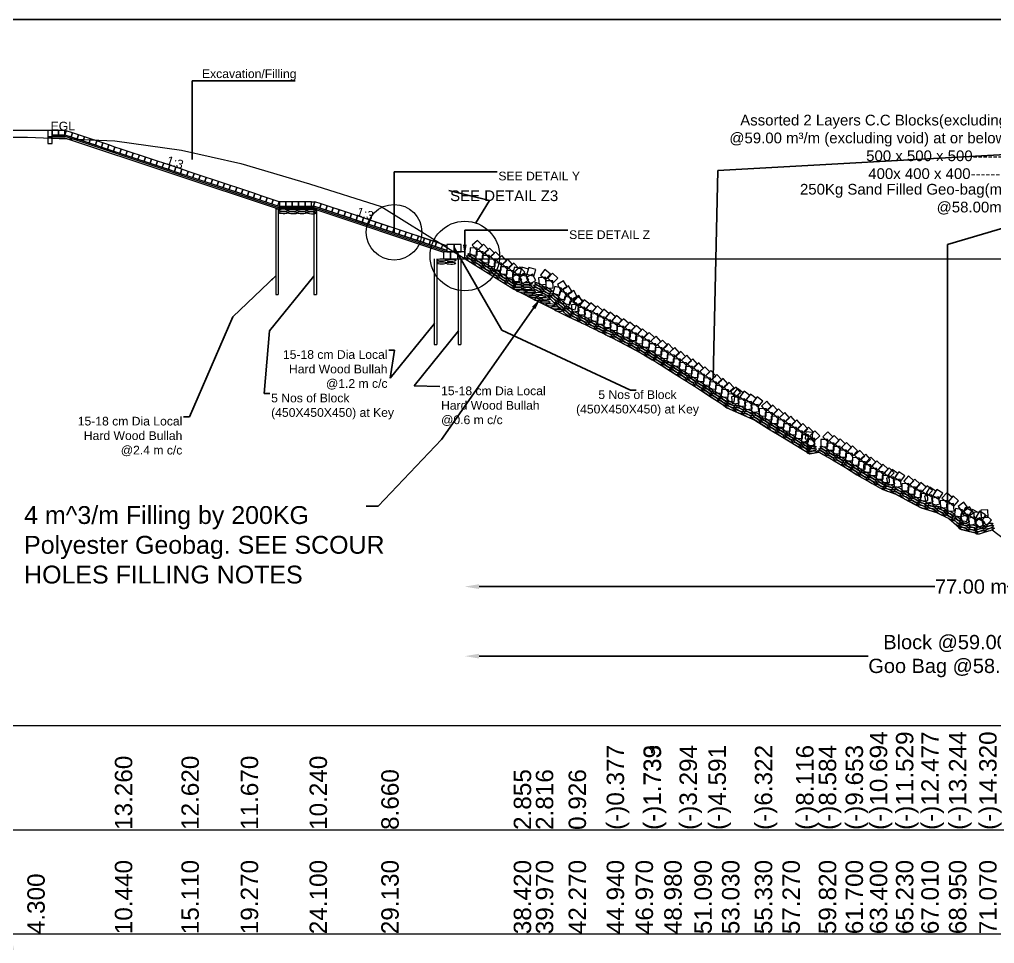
# Model space of a CAD drawing. Header units: inches. Extents: x -8940 to 26362, y -28010 to 990.
# Drawn here: x 4422.9 to 4491.2, y -15413.7 to -15348.9 of the extents above; entities that cross this region are included whole.
import ezdxf

# ---------------------------------------------------------------- set-up
doc = ezdxf.new("R2010")
doc.units = ezdxf.units.IN
doc.header["$MEASUREMENT"] = 0
doc.header["$PDMODE"] = 3
doc.linetypes.add('CENTER', pattern=[2, 1.25, -0.25, 0.25, -0.25])
for name, color, linetype, lineweight in [('Bed Level Divider', 7, 'Continuous', 9), ('CL of Xsection', 7, 'CENTER', 9), ('Cross section Data Border', 7, 'Continuous', 9), ('Cross Section Labels', 7, 'Continuous', 9), ('Existing_Bed_Level for Xsection', 7, 'Continuous', 0), ('Layer1', 7, 'Continuous', 13), ('Long Section Labels', 7, 'Continuous', 9)]:
    doc.layers.add(name, color=color, linetype=linetype, lineweight=lineweight)
doc.styles.get("Standard").update_dxf_attribs({"font": 'arial.ttf'})
doc.dimstyles.new('Appron Lebeling Style', dxfattribs={"dimtxt": 50, "dimasz": 50, "dimexe": 0.18, "dimexo": 0.0625, "dimgap": 0.09, "dimtad": 0, "dimtih": 1, "dimtoh": 1, "dimdec": 4, "dimzin": 0, "dimdsep": 46, "dimtxsty": 'Standard', "dimcen": 0.09, "dimse1": 1, "dimse2": 1, "dimadec": 0, "dimazin": 0, "dimtfac": 1, "dimtdec": 4, "dimtofl": 0, "dimtmove": 0, "dimatfit": 3, "dimfxl": 1, "dimtolj": 1, "dimtzin": 0, "dimarcsym": 0})
doc.dimstyles.get("Standard").update_dxf_attribs({"dimtxt": 0.18, "dimasz": 0.18, "dimexe": 0.18, "dimexo": 0.0625, "dimgap": 0.09, "dimtad": 0, "dimtih": 1, "dimtoh": 1, "dimdec": 4, "dimzin": 0, "dimdsep": 46, "dimtxsty": 'Standard', "dimcen": 0.09, "dimadec": 0, "dimazin": 0, "dimtfac": 1, "dimtdec": 4, "dimtofl": 0, "dimtmove": 0, "dimatfit": 3, "dimfxl": 1, "dimtolj": 1, "dimtzin": 0, "dimarcsym": 0})

# ---------------------------------------------------------------- blocks, each defined once
blk = doc.blocks.new('*D5')
at = {"layer": 'Cross Section Labels', "color": 0, "lineweight": -2, "transparency": 16777216}
for p, q in [((4455.125, -15388.664), (4487.046, -15388.664)), ((4524.04, -15388.664), (4492.118, -15388.664))]:
    blk.add_line(p, q, dxfattribs=at)
at = {"layer": 'Cross Section Labels', "color": 0, "transparency": 16777216}
for points in [[(4455.125, -15388.497), (4455.125, -15388.831), (4454.125, -15388.664)], [(4524.04, -15388.497), (4524.04, -15388.831), (4525.04, -15388.664)]]:
    blk.add_solid(points, dxfattribs=at)
at = {"layer": 'Defpoints', "color": 0, "transparency": 16777216}
for p in [(4454.125, -15365.698), (4525.04, -15387.514), (4525.04, -15388.664)]:
    blk.add_point(p, dxfattribs=at)
at = {"layer": 'Cross Section Labels', "color": 0, "transparency": 16777216, "insert": (4489.582, -15388.664), "char_height": 1, "attachment_point": 5}
blk.add_mtext('\\A1;77.00 m', dxfattribs=at)
blk = doc.blocks.new('*D6')
at = {"layer": 'Cross Section Labels', "color": 0, "lineweight": -2, "transparency": 16777216}
for p, q in [((4455.125, -15393.535), (4482.382, -15393.535)), ((4524.04, -15393.535), (4496.783, -15393.535))]:
    blk.add_line(p, q, dxfattribs=at)
at = {"layer": 'Cross Section Labels', "color": 0, "transparency": 16777216}
for points in [[(4455.125, -15393.368), (4455.125, -15393.702), (4454.125, -15393.535)], [(4524.04, -15393.368), (4524.04, -15393.702), (4525.04, -15393.535)]]:
    blk.add_solid(points, dxfattribs=at)
at = {"layer": 'Defpoints', "color": 0, "transparency": 16777216}
for p in [(4454.125, -15365.698), (4525.04, -15387.514), (4525.04, -15393.535)]:
    blk.add_point(p, dxfattribs=at)
at = {"layer": 'Cross Section Labels', "color": 0, "transparency": 16777216, "insert": (4489.582, -15393.535), "char_height": 1, "attachment_point": 5}
blk.add_mtext('\\A1;Block @59.00 m³/m ^JGoo Bag @58.00 m³/m ', dxfattribs=at)

msp = doc.modelspace()

# ---------------------------------------------------------------- linework, layer by layer
msp.add_lwpolyline([(4388.24229, -15348.92937), (4550.60229, -15348.92937), (4550.60229, -15463.734126), (4388.24229, -15463.734126)], close=True)
at = {"layer": 'Bed Level Divider'}
for p, q in [((4426.117616, -15356.711642), (4426.212343, -15356.727014)), ((4440.883186, -15362.203469), (4440.883186, -15368.194553)), ((4440.883186, -15362.203469), (4441.062919, -15362.203469)), ((4441.062919, -15362.203469), (4443.559204, -15362.203469)), ((4441.062919, -15362.203469), (4443.559204, -15362.203469)), ((4441.062919, -15362.203469), (4441.062919, -15368.194553)), ((4441.079122, -15362.103617), (4443.575407, -15362.103617)), ((4441.095326, -15362.003766), (4443.591611, -15362.003766)), ((4443.559204, -15362.203469), (4443.559204, -15368.194553)), ((4443.559204, -15362.203469), (4443.738936, -15362.203469)), ((4443.738936, -15362.203469), (4443.738936, -15368.194553)), ((4451.98147, -15365.698268), (4451.98147, -15371.698268)), ((4452.16147, -15365.698268), (4452.16147, -15371.698268)), ((4453.659241, -15365.698268), (4453.659241, -15371.698268)), ((4453.839241, -15365.698268), (4453.839241, -15371.698268)), ((4440.883186, -15368.194553), (4441.062919, -15368.194553)), ((4443.559204, -15368.194553), (4443.738936, -15368.194553)), ((4451.98147, -15371.698268), (4452.16147, -15371.698268)), ((4453.659241, -15371.698268), (4453.839241, -15371.698268))]:
    msp.add_line(p, q, dxfattribs=at)
at = {"layer": 'CL of Xsection'}
msp.add_line((4443.380719, -15361.704212), (4443.628187, -15361.7002), dxfattribs=at)
at = {"layer": 'Cross section Data Border'}
for points in [[(4536.494774, -15413.01809), (4397.270749, -15413.01809), (4397.270749, -15398.40569), (4536.494774, -15398.40569)], [(4397.270749, -15405.71189), (4536.494774, -15405.71189)]]:
    msp.add_lwpolyline(points, dxfattribs=at)
at = {"layer": 'Cross Section Labels'}
for centre, radius in [((4449.169737, -15363.836779), 1.94832), ((4454.124619, -15365.498565), 2.4354)]:
    msp.add_circle(centre, radius, dxfattribs=at)
at = {"layer": 'Existing_Bed_Level for Xsection'}
for points in [[(4426.117616, -15356.711642), (4419.189349, -15356.711642)], [(4419.189212, -15357.179053), (4423.482822, -15357.179053), (4429.613698, -15357.438666), (4434.276758, -15358.077715), (4438.430577, -15359.026304), (4443.253399, -15360.454179), (4448.275925, -15362.031831), (4457.55212, -15367.828205), (4459.099817, -15367.867147), (4459.579103, -15368.090814), (4459.828732, -15368.226612), (4461.396399, -15369.754338), (4462.54469, -15370.307515), (4464.062431, -15371.055402), (4464.142312, -15371.086356), (4464.581658, -15371.304032), (4466.089415, -15372.096852), (4466.638597, -15372.409387), (4466.658568, -15372.415378), (4467.247691, -15372.770849), (4467.257676, -15372.772846), (4467.567215, -15372.969553), (4468.066472, -15373.273101), (4468.096428, -15373.292073), (4469.164838, -15373.968067), (4470.203292, -15374.625089), (4471.191821, -15375.26314), (4472.140409, -15375.887211), (4472.479904, -15376.138837), (4474.436992, -15376.991568), (4475.40555, -15377.599663), (4476.374109, -15378.198771), (4477.332682, -15378.782902), (4478.291256, -15379.352055), (4478.920319, -15379.250206), (4479.868908, -15379.792399), (4480.797526, -15380.317618), (4481.576367, -15380.831852), (4482.495, -15381.357071), (4483.403647, -15381.866313), (4484.32228, -15382.19083), (4485.210958, -15382.674111), (4486.099635, -15383.137421), (4487.168045, -15383.474919), (4488.036752, -15383.903281), (4488.92543, -15384.659157), (4490.153602, -15384.977683), (4491.052265, -15384.691109), (4491.960912, -15385.359115)], [(4425.218953, -15357.011196), (4426.117616, -15357.011196), (4441.095326, -15362.003766)], [(4425.218953, -15357.111047), (4426.101412, -15357.111047), (4441.079122, -15362.103617)], [(4425.218953, -15357.210899), (4426.085209, -15357.210899), (4441.062919, -15362.203469)], [(4442.960095, -15362.003766), (4443.02231, -15362.024504)], [(4443.533459, -15361.984382), (4452.893163, -15365.104283)], [(4443.559204, -15362.203469), (4452.626848, -15365.226017)], [(4443.575407, -15362.103617), (4452.861587, -15365.199011)], [(4444.190719, -15362.203469), (4452.876476, -15365.098721)], [(4452.876476, -15364.782963), (4445.137993, -15362.203469)], [(4452.446848, -15365.698268), (4551.186853, -15365.698268)]]:
    msp.add_lwpolyline(points, dxfattribs=at)
at = {"layer": 'Layer1'}
msp.add_lwpolyline([(4457.55212, -15367.828205), (4461.396399, -15369.754338)], dxfattribs=at)
at = {"layer": 'Long Section Labels'}
for points in [[(4425.218953, -15356.711642), (4424.919399, -15356.711642), (4424.919399, -15357.160973), (4425.218953, -15357.160973)], [(4425.668285, -15356.711642), (4425.218953, -15356.711642), (4425.218953, -15357.011196), (4425.668285, -15357.011196)], [(4426.117616, -15356.711642), (4425.668285, -15356.711642), (4425.668285, -15357.011196), (4426.117616, -15357.011196)], [(4426.638616, -15356.869105), (4426.212343, -15356.727014), (4426.117616, -15357.011196), (4426.543889, -15357.153287)], [(4427.064889, -15357.011196), (4426.638616, -15356.869105), (4426.543889, -15357.153287), (4426.970162, -15357.295378)], [(4425.218953, -15357.160973), (4424.919399, -15357.160973), (4424.919399, -15357.610304), (4425.218953, -15357.610304)], [(4427.491163, -15357.153287), (4427.064889, -15357.011196), (4426.970162, -15357.295378), (4427.396435, -15357.437469)], [(4427.917436, -15357.295378), (4427.491163, -15357.153287), (4427.396435, -15357.437469), (4427.822708, -15357.57956)], [(4428.343709, -15357.437469), (4427.917436, -15357.295378), (4427.822708, -15357.57956), (4428.248981, -15357.721651)], [(4428.769982, -15357.57956), (4428.343709, -15357.437469), (4428.248981, -15357.721651), (4428.675254, -15357.863742)], [(4429.196255, -15357.721651), (4428.769982, -15357.57956), (4428.675254, -15357.863742), (4429.101528, -15358.005833)], [(4429.622528, -15357.863742), (4429.196255, -15357.721651), (4429.101528, -15358.005833), (4429.527801, -15358.147924)], [(4430.048801, -15358.005833), (4429.622528, -15357.863742), (4429.527801, -15358.147924), (4429.954074, -15358.290015)], [(4430.475074, -15358.147924), (4430.048801, -15358.005833), (4429.954074, -15358.290015), (4430.380347, -15358.432106)], [(4430.901347, -15358.290015), (4430.475074, -15358.147924), (4430.380347, -15358.432106), (4430.80662, -15358.574197)], [(4431.32762, -15358.432106), (4430.901347, -15358.290015), (4430.80662, -15358.574197), (4431.232893, -15358.716288)], [(4431.753894, -15358.574197), (4431.32762, -15358.432106), (4431.232893, -15358.716288), (4431.659166, -15358.858379)], [(4432.180167, -15358.716288), (4431.753894, -15358.574197), (4431.659166, -15358.858379), (4432.085439, -15359.00047)], [(4432.60644, -15358.858379), (4432.180167, -15358.716288), (4432.085439, -15359.00047), (4432.511712, -15359.142561)], [(4433.032713, -15359.00047), (4432.60644, -15358.858379), (4432.511712, -15359.142561), (4432.937985, -15359.284652)], [(4433.458986, -15359.142561), (4433.032713, -15359.00047), (4432.937985, -15359.284652), (4433.364259, -15359.426743)], [(4433.885259, -15359.284652), (4433.458986, -15359.142561), (4433.364259, -15359.426743), (4433.790532, -15359.568834)], [(4434.311532, -15359.426743), (4433.885259, -15359.284652), (4433.790532, -15359.568834), (4434.216805, -15359.710925)], [(4434.737805, -15359.568834), (4434.311532, -15359.426743), (4434.216805, -15359.710925), (4434.643078, -15359.853017)], [(4435.164078, -15359.710925), (4434.737805, -15359.568834), (4434.643078, -15359.853017), (4435.069351, -15359.995108)], [(4435.590351, -15359.853017), (4435.164078, -15359.710925), (4435.069351, -15359.995108), (4435.495624, -15360.137199)], [(4436.016625, -15359.995108), (4435.590351, -15359.853017), (4435.495624, -15360.137199), (4435.921897, -15360.27929)], [(4436.442898, -15360.137199), (4436.016625, -15359.995108), (4435.921897, -15360.27929), (4436.34817, -15360.421381)], [(4436.869171, -15360.27929), (4436.442898, -15360.137199), (4436.34817, -15360.421381), (4436.774443, -15360.563472)], [(4437.295444, -15360.421381), (4436.869171, -15360.27929), (4436.774443, -15360.563472), (4437.200716, -15360.705563)], [(4437.721717, -15360.563472), (4437.295444, -15360.421381), (4437.200716, -15360.705563), (4437.62699, -15360.847654)], [(4438.14799, -15360.705563), (4437.721717, -15360.563472), (4437.62699, -15360.847654), (4438.053263, -15360.989745)], [(4438.574263, -15360.847654), (4438.14799, -15360.705563), (4438.053263, -15360.989745), (4438.479536, -15361.131836)], [(4439.000536, -15360.989745), (4438.574263, -15360.847654), (4438.479536, -15361.131836), (4438.905809, -15361.273927)], [(4439.426809, -15361.131836), (4439.000536, -15360.989745), (4438.905809, -15361.273927), (4439.332082, -15361.416018)], [(4439.853082, -15361.273927), (4439.426809, -15361.131836), (4439.332082, -15361.416018), (4439.758355, -15361.558109)], [(4440.279356, -15361.416018), (4439.853082, -15361.273927), (4439.758355, -15361.558109), (4440.184628, -15361.7002)], [(4440.705629, -15361.558109), (4440.279356, -15361.416018), (4440.184628, -15361.7002), (4440.610901, -15361.842291)], [(4441.131902, -15361.7002), (4440.705629, -15361.558109), (4440.610901, -15361.842291), (4441.037174, -15361.984382)], [(4441.583393, -15361.704212), (4441.134062, -15361.704212), (4441.134062, -15362.003766), (4441.583393, -15362.003766)], [(4442.032725, -15361.704212), (4441.583393, -15361.704212), (4441.583393, -15362.003766), (4442.032725, -15362.003766)], [(4442.482056, -15361.704212), (4442.032725, -15361.704212), (4442.032725, -15362.003766), (4442.482056, -15362.003766)], [(4442.931387, -15361.704212), (4442.482056, -15361.704212), (4442.482056, -15362.003766), (4442.931387, -15362.003766)], [(4443.380719, -15361.704212), (4442.931387, -15361.704212), (4442.931387, -15362.003766), (4443.380719, -15362.003766)], [(4444.05446, -15361.842291), (4443.628187, -15361.7002), (4443.533459, -15361.984382), (4443.959732, -15362.126473)], [(4444.480733, -15361.984382), (4444.05446, -15361.842291), (4443.959732, -15362.126473), (4444.386006, -15362.268564)], [(4444.907006, -15362.126473), (4444.480733, -15361.984382), (4444.386006, -15362.268564), (4444.812279, -15362.410655)], [(4445.333279, -15362.268564), (4444.907006, -15362.126473), (4444.812279, -15362.410655), (4445.238552, -15362.552746)], [(4445.759552, -15362.410655), (4445.333279, -15362.268564), (4445.238552, -15362.552746), (4445.664825, -15362.694837)], [(4446.185825, -15362.552746), (4445.759552, -15362.410655), (4445.664825, -15362.694837), (4446.091098, -15362.836928)], [(4446.612098, -15362.694837), (4446.185825, -15362.552746), (4446.091098, -15362.836928), (4446.517371, -15362.979019)], [(4447.038372, -15362.836928), (4446.612098, -15362.694837), (4446.517371, -15362.979019), (4446.943644, -15363.12111)], [(4447.464645, -15362.979019), (4447.038372, -15362.836928), (4446.943644, -15363.12111), (4447.369917, -15363.263201)], [(4447.890918, -15363.12111), (4447.464645, -15362.979019), (4447.369917, -15363.263201), (4447.79619, -15363.405292)], [(4448.317191, -15363.263201), (4447.890918, -15363.12111), (4447.79619, -15363.405292), (4448.222463, -15363.547383)], [(4448.743464, -15363.405292), (4448.317191, -15363.263201), (4448.222463, -15363.547383), (4448.648737, -15363.689474)], [(4449.169737, -15363.547383), (4448.743464, -15363.405292), (4448.648737, -15363.689474), (4449.07501, -15363.831565)], [(4449.59601, -15363.689474), (4449.169737, -15363.547383), (4449.07501, -15363.831565), (4449.501283, -15363.973656)], [(4450.022283, -15363.831565), (4449.59601, -15363.689474), (4449.501283, -15363.973656), (4449.927556, -15364.115748)], [(4450.448556, -15363.973656), (4450.022283, -15363.831565), (4449.927556, -15364.115748), (4450.353829, -15364.257839)], [(4450.874829, -15364.115748), (4450.448556, -15363.973656), (4450.353829, -15364.257839), (4450.780102, -15364.39993)], [(4451.301103, -15364.257839), (4450.874829, -15364.115748), (4450.780102, -15364.39993), (4451.206375, -15364.542021)], [(4451.727376, -15364.39993), (4451.301103, -15364.257839), (4451.206375, -15364.542021), (4451.632648, -15364.684112)], [(4452.153649, -15364.542021), (4451.727376, -15364.39993), (4451.632648, -15364.684112), (4452.058921, -15364.826203)], [(4455.35583, -15364.775986), (4455.01541, -15364.410785), (4454.650209, -15364.751205), (4454.990629, -15365.116406)], [(4452.579922, -15364.684112), (4452.153649, -15364.542021), (4452.058921, -15364.826203), (4452.485194, -15364.968294)], [(4453.375733, -15364.699754), (4452.876476, -15364.699754), (4452.876476, -15365.199011), (4453.375733, -15365.199011)], [(4453.87499, -15364.699754), (4453.375733, -15364.699754), (4453.375733, -15365.199011), (4453.87499, -15365.199011)], [(4454.996786, -15364.946379), (4454.497844, -15364.928658), (4454.480123, -15365.427601), (4454.979065, -15365.445322)], [(4455.779224, -15365.04055), (4455.438804, -15364.67535), (4455.073603, -15365.01577), (4455.414024, -15365.380971)], [(4456.202619, -15365.305115), (4455.862199, -15364.939914), (4455.496998, -15365.280335), (4455.837418, -15365.645535)], [(4453.126105, -15365.199011), (4452.626848, -15365.199011), (4452.626848, -15365.698268), (4453.126105, -15365.698268)], [(4453.625362, -15365.199011), (4453.126105, -15365.199011), (4453.126105, -15365.698268), (4453.625362, -15365.698268)], [(4454.124619, -15365.199011), (4453.625362, -15365.199011), (4453.625362, -15365.698268), (4454.124619, -15365.698268)], [(4455.420181, -15365.210944), (4454.921239, -15365.193223), (4454.903517, -15365.692165), (4455.40246, -15365.709887)], [(4455.843576, -15365.475509), (4455.344633, -15365.457788), (4455.326912, -15365.95673), (4455.825855, -15365.974451)], [(4456.26697, -15365.740074), (4455.768028, -15365.722352), (4455.750307, -15366.221295), (4456.249249, -15366.239016)], [(4456.626014, -15365.56968), (4456.285594, -15365.204479), (4455.920393, -15365.544899), (4456.260813, -15365.9101)], [(4457.049409, -15365.834245), (4456.708988, -15365.469044), (4456.343788, -15365.809464), (4456.684208, -15366.174665)], [(4457.472803, -15366.098809), (4457.132383, -15365.733608), (4456.767182, -15366.074029), (4457.107602, -15366.439229)], [(4456.690365, -15366.004638), (4456.191423, -15365.986917), (4456.173702, -15366.48586), (4456.672644, -15366.503581)], [(4457.11376, -15366.269203), (4456.614817, -15366.251482), (4456.597096, -15366.750424), (4457.096039, -15366.768145)], [(4457.896198, -15366.363374), (4457.555778, -15365.998173), (4457.190577, -15366.338593), (4457.530997, -15366.703794)], [(4458.095842, -15366.418723), (4457.617028, -15366.277321), (4457.475626, -15366.756135), (4457.95444, -15366.897537)], [(4458.319593, -15366.627939), (4457.979172, -15366.262738), (4457.613972, -15366.603158), (4457.954392, -15366.968359)], [(4458.594941, -15366.431281), (4458.116127, -15366.289879), (4457.974725, -15366.768693), (4458.453539, -15366.910095)], [(4459.09404, -15366.443839), (4458.615226, -15366.302437), (4458.473824, -15366.781251), (4458.952638, -15366.922653)], [(4460.120965, -15366.772392), (4459.738671, -15366.451287), (4459.417566, -15366.833581), (4459.79986, -15367.154686)], [(4457.537154, -15366.533768), (4457.038212, -15366.516047), (4457.020491, -15367.014989), (4457.519433, -15367.03271)], [(4457.873297, -15366.747995), (4457.434643, -15366.986407), (4457.673055, -15367.425061), (4458.111709, -15367.186649)], [(4457.960549, -15366.798332), (4457.461607, -15366.780611), (4457.443886, -15367.279554), (4457.942828, -15367.297275)], [(4458.372396, -15366.760553), (4457.933742, -15366.998965), (4458.172154, -15367.437619), (4458.610808, -15367.199207)], [(4458.871496, -15366.773111), (4458.432841, -15367.011522), (4458.671253, -15367.450177), (4459.109907, -15367.211765)], [(4459.785301, -15366.985173), (4459.287905, -15367.028241), (4459.330973, -15367.525637), (4459.828369, -15367.482569)], [(4460.640393, -15367.046842), (4460.278591, -15366.702812), (4459.934561, -15367.064614), (4460.296363, -15367.408644)], [(4460.292266, -15367.238555), (4459.793162, -15367.250923), (4459.80553, -15367.750027), (4460.304634, -15367.737659)], [(4460.903326, -15367.749883), (4460.419527, -15367.626608), (4460.296253, -15368.110407), (4460.780052, -15368.233681)], [(4461.290365, -15367.659623), (4461.035265, -15367.230459), (4460.606101, -15367.485559), (4460.861201, -15367.914723)], [(4461.647919, -15368.008067), (4461.392818, -15367.578903), (4460.963655, -15367.834003), (4461.218755, -15368.263167)], [(4461.260879, -15368.098326), (4460.777081, -15367.975052), (4460.653806, -15368.458851), (4461.137605, -15368.582125)], [(4461.618433, -15368.44677), (4461.134634, -15368.323496), (4461.01136, -15368.807295), (4461.495158, -15368.930569)], [(4462.005472, -15368.356511), (4461.750372, -15367.927347), (4461.321208, -15368.182447), (4461.576308, -15368.611611)], [(4462.363025, -15368.704954), (4462.107925, -15368.275791), (4461.678762, -15368.530891), (4461.933862, -15368.960055)], [(4462.425235, -15368.669412), (4462.046921, -15368.343626), (4461.721136, -15368.72194), (4462.099449, -15369.047726)], [(4461.975986, -15368.795214), (4461.492188, -15368.67194), (4461.368913, -15369.155738), (4461.852712, -15369.279012)], [(4462.086977, -15368.878046), (4461.589089, -15368.914991), (4461.626034, -15369.412879), (4462.123922, -15369.375934)], [(4462.536763, -15369.094725), (4462.038875, -15369.13167), (4462.07582, -15369.629558), (4462.573708, -15369.592613)], [(4462.875021, -15368.886092), (4462.496707, -15368.560306), (4462.170922, -15368.93862), (4462.549236, -15369.264405)], [(4463.324807, -15369.102771), (4462.946493, -15368.776986), (4462.620708, -15369.155299), (4462.999022, -15369.481085)], [(4463.783453, -15369.330446), (4463.408056, -15369.001303), (4463.078913, -15369.3767), (4463.45431, -15369.705843)], [(4464.231291, -15369.551124), (4463.855894, -15369.221981), (4463.526751, -15369.597378), (4463.902148, -15369.926521)], [(4462.98655, -15369.311405), (4462.488661, -15369.34835), (4462.525606, -15369.846238), (4463.023494, -15369.809293)], [(4463.44335, -15369.536058), (4462.945152, -15369.568566), (4462.97766, -15370.066763), (4463.475858, -15370.034256)], [(4463.891188, -15369.756736), (4463.39299, -15369.789244), (4463.425498, -15370.287441), (4463.923696, -15370.254934)], [(4464.679128, -15369.771802), (4464.303732, -15369.442659), (4463.974589, -15369.818056), (4464.349986, -15370.147199)], [(4465.132406, -15369.987706), (4464.757723, -15369.657752), (4464.427769, -15370.032436), (4464.802452, -15370.36239)], [(4465.606132, -15370.233713), (4465.239505, -15369.894829), (4464.900621, -15370.261456), (4465.267248, -15370.60034)], [(4464.339026, -15369.977414), (4463.840828, -15370.009922), (4463.873336, -15370.508119), (4464.371533, -15370.475612)], [(4464.79186, -15370.192582), (4464.293593, -15370.224012), (4464.325023, -15370.722279), (4464.82329, -15370.690849)], [(4465.260749, -15370.430326), (4464.761869, -15370.449745), (4464.781288, -15370.948624), (4465.280167, -15370.929206)], [(4466.048022, -15370.466072), (4465.681396, -15370.127188), (4465.342512, -15370.493814), (4465.709138, -15370.832698)], [(4466.489913, -15370.69843), (4466.123286, -15370.359546), (4465.784402, -15370.726173), (4466.151029, -15371.065057)], [(4465.702639, -15370.662685), (4465.20376, -15370.682103), (4465.223178, -15371.180982), (4465.722057, -15371.161564)], [(4466.14453, -15370.895043), (4465.64565, -15370.914461), (4465.665069, -15371.413341), (4466.163948, -15371.393922)], [(4466.58642, -15371.127401), (4466.087541, -15371.14682), (4466.106959, -15371.645699), (4466.605838, -15371.626281)], [(4466.931803, -15370.930788), (4466.565177, -15370.591904), (4466.226292, -15370.958531), (4466.592919, -15371.297415)], [(4467.404451, -15371.206407), (4467.049306, -15370.855509), (4466.698408, -15371.210655), (4467.053554, -15371.561552)], [(4467.864797, -15371.479496), (4467.518723, -15371.119648), (4467.158875, -15371.465722), (4467.504949, -15371.82557)], [(4467.052716, -15371.391417), (4466.553467, -15371.394221), (4466.556272, -15371.89347), (4467.055521, -15371.890666)], [(4467.508454, -15371.655468), (4467.009296, -15371.64553), (4466.999357, -15372.144688), (4467.498515, -15372.154626)], [(4467.95729, -15371.926126), (4467.458497, -15371.904614), (4467.436984, -15372.403407), (4467.935777, -15372.42492)], [(4468.317618, -15371.758466), (4467.979983, -15371.390689), (4467.612206, -15371.728324), (4467.949841, -15372.096101)], [(4468.719828, -15372.003207), (4468.37497, -15371.642193), (4468.013956, -15371.987051), (4468.358814, -15372.348065)], [(4469.164486, -15372.28202), (4468.826124, -15371.914911), (4468.459015, -15372.253273), (4468.797377, -15372.620382)], [(4468.362893, -15372.177976), (4467.863772, -15372.166353), (4467.85215, -15372.665475), (4468.351271, -15372.677097)], [(4468.80449, -15372.450392), (4468.305655, -15372.429866), (4468.285129, -15372.928701), (4468.783964, -15372.949227)], [(4469.586386, -15372.548961), (4469.248025, -15372.181852), (4468.880916, -15372.520214), (4469.219278, -15372.887322)], [(4470.008287, -15372.815902), (4469.669925, -15372.448793), (4469.302817, -15372.787154), (4469.641178, -15373.154263)], [(4469.226391, -15372.717333), (4468.727556, -15372.696807), (4468.70703, -15373.195642), (4469.205865, -15373.216168)], [(4469.648291, -15372.984274), (4469.149457, -15372.963748), (4469.128931, -15373.462583), (4469.627765, -15373.483109)], [(4470.070183, -15373.251203), (4469.571348, -15373.230684), (4469.550828, -15373.729519), (4470.049663, -15373.750039)], [(4470.430176, -15373.082826), (4470.09181, -15372.715722), (4469.724705, -15373.054088), (4470.063072, -15373.421193)], [(4470.85208, -15373.349762), (4470.513714, -15372.982657), (4470.146609, -15373.321024), (4470.484976, -15373.688128)], [(4471.283185, -15373.62644), (4470.948159, -15373.256284), (4470.578004, -15373.59131), (4470.91303, -15373.961466)], [(4470.492087, -15373.518139), (4469.993252, -15373.497619), (4469.972732, -15373.996454), (4470.471567, -15374.016974)], [(4470.921681, -15373.791548), (4470.423052, -15373.766509), (4470.398013, -15374.265138), (4470.896642, -15374.290177)], [(4471.702653, -15373.897187), (4471.367627, -15373.527032), (4470.997472, -15373.862058), (4471.332498, -15374.232213)], [(4472.122121, -15374.167935), (4471.787095, -15373.797779), (4471.41694, -15374.132805), (4471.751966, -15374.502961)], [(4471.341149, -15374.062295), (4470.84252, -15374.037257), (4470.817481, -15374.535885), (4471.31611, -15374.560924)], [(4471.760617, -15374.333043), (4471.261988, -15374.308004), (4471.236949, -15374.806633), (4471.735578, -15374.831672)], [(4472.185908, -15374.612444), (4471.687517, -15374.583052), (4471.658125, -15375.081443), (4472.156516, -15375.110835)], [(4472.54884, -15374.450499), (4472.217059, -15374.077432), (4471.843992, -15374.409213), (4472.175774, -15374.78228)], [(4472.965928, -15374.724899), (4472.634147, -15374.351832), (4472.26108, -15374.683613), (4472.592861, -15375.05668)], [(4473.431368, -15375.070154), (4473.120958, -15374.679125), (4472.72993, -15374.989535), (4473.040339, -15375.380564)], [(4472.602996, -15374.886844), (4472.104605, -15374.857452), (4472.075213, -15375.355843), (4472.573604, -15375.385235)], [(4473.059951, -15375.21156), (4472.563982, -15375.154356), (4472.506778, -15375.650325), (4473.002747, -15375.707529)], [(4473.291494, -15375.304595), (4472.79537, -15375.360439), (4472.851215, -15375.856563), (4473.347339, -15375.800719)], [(4473.621577, -15375.083254), (4473.231152, -15374.772085), (4472.919983, -15375.162509), (4473.310407, -15375.473678)], [(4474.079274, -15375.282679), (4473.68885, -15374.97151), (4473.377681, -15375.361934), (4473.768105, -15375.673104)], [(4474.536972, -15375.482105), (4474.146547, -15375.170935), (4473.835378, -15375.56136), (4474.225803, -15375.872529)], [(4473.749192, -15375.50402), (4473.253068, -15375.559865), (4473.308912, -15376.055988), (4473.805036, -15376.000144)], [(4474.206889, -15375.703446), (4473.710765, -15375.75929), (4473.76661, -15376.255414), (4474.262734, -15376.19957)], [(4474.664587, -15375.902871), (4474.168463, -15375.958715), (4474.224307, -15376.454839), (4474.720431, -15376.398995)], [(4474.994669, -15375.68153), (4474.604245, -15375.370361), (4474.293076, -15375.760785), (4474.6835, -15376.071954)], [(4475.608446, -15376.044953), (4475.268805, -15375.679027), (4474.902879, -15376.018667), (4475.24252, -15376.384593)], [(4476.031275, -15376.31042), (4475.691635, -15375.944494), (4475.325709, -15376.284134), (4475.665349, -15376.65006)], [(4475.24904, -15376.21458), (4474.750136, -15376.195795), (4474.731351, -15376.694698), (4475.230254, -15376.713484)], [(4475.671869, -15376.480047), (4475.172966, -15376.461262), (4475.15418, -15376.960166), (4475.653084, -15376.978951)], [(4476.088896, -15376.740929), (4475.589878, -15376.725478), (4475.574427, -15377.224496), (4476.073445, -15377.239947)], [(4476.44716, -15376.568904), (4476.105082, -15376.205256), (4475.741434, -15376.547334), (4476.083512, -15376.910982)], [(4476.871754, -15376.831539), (4476.529676, -15376.467891), (4476.166028, -15376.809969), (4476.508106, -15377.173617)], [(4477.296348, -15377.094175), (4476.95427, -15376.730527), (4476.590622, -15377.072605), (4476.9327, -15377.436253)], [(4476.51349, -15377.003565), (4476.014472, -15376.988114), (4475.999021, -15377.487132), (4476.498039, -15377.502583)], [(4476.938084, -15377.2662), (4476.439066, -15377.25075), (4476.423615, -15377.749767), (4476.922633, -15377.765218)], [(4477.715219, -15377.347849), (4477.370723, -15376.98649), (4477.009364, -15377.330986), (4477.35386, -15377.692345)], [(4478.141555, -15377.607648), (4477.797059, -15377.246289), (4477.4357, -15377.590784), (4477.780196, -15377.952143)], [(4477.35811, -15377.52226), (4476.859, -15377.510137), (4476.846877, -15378.009247), (4477.345987, -15378.02137)], [(4477.784445, -15377.782059), (4477.285336, -15377.769936), (4477.273213, -15378.269045), (4477.772322, -15378.281168)], [(4478.202085, -15378.031834), (4477.702869, -15378.025438), (4477.696473, -15378.524654), (4478.195689, -15378.53105)], [(4478.55717, -15377.853337), (4478.208552, -15377.495954), (4477.851169, -15377.844573), (4478.199787, -15378.201956)], [(4478.512081, -15377.874939), (4478.015393, -15377.824357), (4477.964812, -15378.321045), (4478.4615, -15378.371627)], [(4478.986459, -15378.108227), (4478.63784, -15377.750845), (4478.280457, -15378.099463), (4478.629076, -15378.456846)], [(4479.908284, -15378.174317), (4479.553798, -15377.822753), (4479.202234, -15378.177239), (4479.55672, -15378.528803)], [(4480.341733, -15378.422067), (4479.987247, -15378.070503), (4479.635683, -15378.424989), (4479.990169, -15378.776553)], [(4478.354146, -15378.239634), (4477.967042, -15378.554925), (4478.282333, -15378.942028), (4478.669437, -15378.626738)], [(4478.631374, -15378.286724), (4478.132158, -15378.280328), (4478.125762, -15378.779544), (4478.624978, -15378.78594)], [(4479.556202, -15378.358666), (4479.056949, -15378.360533), (4479.058816, -15378.859787), (4479.55807, -15378.857919)], [(4479.989651, -15378.606416), (4479.490397, -15378.608283), (4479.492265, -15379.107537), (4479.991518, -15379.105669)], [(4480.775181, -15378.669817), (4480.420695, -15378.318253), (4480.069131, -15378.672739), (4480.423617, -15379.024303)], [(4481.204604, -15378.911515), (4480.84853, -15378.561558), (4480.498574, -15378.917631), (4480.854647, -15379.267588)], [(4480.423099, -15378.854166), (4479.923846, -15378.856033), (4479.925713, -15379.355287), (4480.424967, -15379.353419)], [(4480.853359, -15379.097455), (4480.354119, -15379.101581), (4480.358246, -15379.600821), (4480.857486, -15379.596695)], [(4481.287924, -15379.343241), (4480.788684, -15379.347367), (4480.792811, -15379.846607), (4481.292051, -15379.842481)], [(4481.639169, -15379.157301), (4481.283095, -15378.807345), (4480.933139, -15379.163418), (4481.289212, -15379.513374)], [(4482.134415, -15379.493026), (4481.803249, -15379.119413), (4481.429636, -15379.45058), (4481.760803, -15379.824192)], [(4482.551051, -15379.768112), (4482.219884, -15379.394499), (4481.846272, -15379.725666), (4482.177438, -15380.099278)], [(4481.771217, -15379.654373), (4481.272875, -15379.624161), (4481.242662, -15380.122503), (4481.741004, -15380.152715)], [(4482.187852, -15379.92946), (4481.68951, -15379.899247), (4481.659298, -15380.397589), (4482.15764, -15380.427802)], [(4482.561383, -15380.13994), (4482.062129, -15380.141747), (4482.063936, -15380.641), (4482.56319, -15380.639193)], [(4482.913487, -15379.955633), (4482.559043, -15379.604026), (4482.207436, -15379.95847), (4482.56188, -15380.310077)], [(4483.346905, -15380.203435), (4482.992462, -15379.851829), (4482.640855, -15380.206272), (4482.995299, -15380.557879)], [(4483.772424, -15380.440274), (4483.414984, -15380.091713), (4483.066423, -15380.449152), (4483.423863, -15380.797713)], [(4482.994801, -15380.387742), (4482.495547, -15380.389549), (4482.497355, -15380.888803), (4482.996608, -15380.886996)], [(4483.42191, -15380.627586), (4482.92269, -15380.633666), (4482.928769, -15381.132886), (4483.427989, -15381.126806)], [(4484.207947, -15380.684358), (4483.850507, -15380.335797), (4483.501947, -15380.693237), (4483.859386, -15381.041797)], [(4484.463491, -15380.731079), (4484.051881, -15380.448528), (4483.76933, -15380.860137), (4484.18094, -15381.142689)], [(4484.934238, -15380.897376), (4484.522628, -15380.614824), (4484.240077, -15381.026434), (4484.651687, -15381.308985)], [(4483.857433, -15380.871671), (4483.358213, -15380.87775), (4483.364292, -15381.37697), (4483.863512, -15381.370891)], [(4484.150023, -15380.975383), (4483.659141, -15381.066446), (4483.750204, -15381.557328), (4484.241086, -15381.466265)], [(4484.620771, -15381.14168), (4484.129889, -15381.232742), (4484.220951, -15381.723624), (4484.711833, -15381.632562)], [(4485.223106, -15381.440593), (4484.724004, -15381.45303), (4484.736441, -15381.952132), (4485.235543, -15381.939695)], [(4485.571206, -15381.248831), (4485.209356, -15380.904851), (4484.865376, -15381.266701), (4485.227226, -15381.610681)], [(4486.009803, -15381.487349), (4485.647953, -15381.143369), (4485.303973, -15381.505218), (4485.665823, -15381.849198)], [(4486.431402, -15381.704354), (4486.063587, -15381.366761), (4485.725994, -15381.734577), (4486.093809, -15382.07217)], [(4485.661703, -15381.67911), (4485.162601, -15381.691548), (4485.175038, -15382.19065), (4485.67414, -15382.178213)], [(4486.086713, -15381.90218), (4485.587905, -15381.923352), (4485.609077, -15382.42216), (4486.107885, -15382.400988)], [(4486.529417, -15382.132983), (4486.030609, -15382.154155), (4486.051781, -15382.652963), (4486.550589, -15382.631791)], [(4486.874107, -15381.935157), (4486.506291, -15381.597564), (4486.168698, -15381.96538), (4486.536514, -15382.302973)], [(4487.127475, -15381.969482), (4486.706603, -15381.700921), (4486.438043, -15382.121793), (4486.858914, -15382.390353)], [(4487.603544, -15382.119867), (4487.182673, -15381.851306), (4486.914112, -15382.272177), (4487.334983, -15382.540738)], [(4488.253464, -15382.422442), (4487.878158, -15382.093196), (4487.548912, -15382.468502), (4487.924219, -15382.797748)], [(4486.822394, -15382.224181), (4486.334849, -15382.331687), (4486.442355, -15382.819232), (4486.9299, -15382.711726)], [(4487.298463, -15382.374566), (4486.810918, -15382.482072), (4486.918424, -15382.969617), (4487.405969, -15382.862111)], [(4487.913305, -15382.62796), (4487.415099, -15382.660332), (4487.44747, -15383.158538), (4487.945677, -15383.126167)], [(4488.361083, -15382.848761), (4487.862876, -15382.881133), (4487.895248, -15383.379339), (4488.393454, -15383.346968)], [(4488.701242, -15382.643242), (4488.325936, -15382.313997), (4487.99669, -15382.689303), (4488.371996, -15383.018549)], [(4489.372039, -15383.167461), (4489.088501, -15382.756531), (4488.677571, -15383.040069), (4488.961109, -15383.450999)], [(4488.99199, -15383.283687), (4488.500962, -15383.193412), (4488.410687, -15383.684439), (4488.901714, -15383.774715)], [(4489.372288, -15383.607154), (4488.88126, -15383.516879), (4488.790985, -15384.007906), (4489.282012, -15384.098182)], [(4489.638484, -15383.373885), (4489.204171, -15383.127654), (4488.95794, -15383.561967), (4489.392253, -15383.808198)], [(4489.752337, -15383.490928), (4489.4688, -15383.079998), (4489.057869, -15383.363536), (4489.341407, -15383.774466)], [(4490.121753, -15383.499221), (4489.68744, -15383.25299), (4489.441209, -15383.687303), (4489.875522, -15383.933534)], [(4490.283254, -15383.442501), (4489.784541, -15383.465806), (4489.807845, -15383.964518), (4490.306558, -15383.941214)], [(4490.605022, -15383.624556), (4490.170709, -15383.378325), (4489.924478, -15383.812638), (4490.358791, -15384.058869)], [(4490.758911, -15383.290819), (4490.260198, -15383.314124), (4490.283503, -15383.812836), (4490.782215, -15383.789532)], [(4489.347111, -15383.644159), (4488.865841, -15383.776961), (4488.998643, -15384.258231), (4489.479913, -15384.125429)], [(4489.830379, -15383.769494), (4489.349109, -15383.902297), (4489.481912, -15384.383567), (4489.963182, -15384.250764)], [(4490.313648, -15383.89483), (4489.832378, -15384.027632), (4489.96518, -15384.508902), (4490.44645, -15384.3761)], [(4490.180893, -15383.826518), (4489.844581, -15384.195506), (4490.213569, -15384.531817), (4490.549881, -15384.162829)], [(4490.656551, -15383.674836), (4490.320239, -15384.043824), (4490.689227, -15384.380135), (4491.025539, -15384.011147)]]:
    msp.add_lwpolyline(points, close=True, dxfattribs=at)
msp.add_lwpolyline([(4443.533459, -15361.984382), (4443.628187, -15361.7002)], dxfattribs=at)
for centre, major_axis in [((4441.395495, -15362.459184), (0.3322, -0.008359)), ((4441.399765, -15362.289491), (0.3322, -0.008359)), ((4442.059546, -15362.470532), (0.3322, -0.008359)), ((4442.063816, -15362.300838), (0.3322, -0.008359)), ((4442.716629, -15362.464766), (0.3322, -0.008359)), ((4442.720899, -15362.295073), (0.3322, -0.008359)), ((4443.380681, -15362.476626), (0.3322, -0.008359)), ((4443.384951, -15362.306933), (0.3322, -0.008359)), ((4452.493797, -15365.778027), (0.3322, -0.008359)), ((4453.165899, -15365.79864), (0.3322, -0.008359)), ((4454.451406, -15365.802385), (0.281812, -0.176094)), ((4454.541358, -15365.658431), (0.281812, -0.176094)), ((4454.63131, -15365.514476), (0.281812, -0.176094)), ((4455.104981, -15366.010619), (0.281812, -0.176094)), ((4455.194933, -15365.866665), (0.281812, -0.176094)), ((4452.502954, -15365.988139), (0.3322, -0.008359)), ((4453.145754, -15366.008752), (0.3322, -0.008359)), ((4455.015029, -15366.154573), (0.281812, -0.176094)), ((4455.578652, -15366.506762), (0.281812, -0.176094)), ((4455.668604, -15366.362808), (0.281812, -0.176094)), ((4455.758556, -15366.218854), (0.281812, -0.176094)), ((4456.322179, -15366.571042), (0.281812, -0.176094)), ((4456.142275, -15366.85895), (0.281812, -0.176094)), ((4456.232227, -15366.714996), (0.281812, -0.176094)), ((4456.705898, -15367.211139), (0.281812, -0.176094)), ((4456.79585, -15367.067185), (0.281812, -0.176094)), ((4456.885802, -15366.923231), (0.281812, -0.176094)), ((4457.449425, -15367.275419), (0.281812, -0.176094)), ((4457.269521, -15367.563328), (0.281812, -0.176094)), ((4457.359473, -15367.419373), (0.281812, -0.176094)), ((4457.832485, -15367.762231), (0.3322, -0.008359)), ((4457.836755, -15367.592537), (0.3322, -0.008359)), ((4457.841024, -15367.422843), (0.3322, -0.008359)), ((4458.496886, -15367.778948), (0.3322, -0.008359)), ((4458.501155, -15367.609254), (0.3322, -0.008359)), ((4458.505425, -15367.43956), (0.3322, -0.008359)), ((4459.189507, -15367.827153), (0.30113, -0.140527)), ((4459.26129, -15367.673331), (0.30113, -0.140527)), ((4459.333074, -15367.519509), (0.30113, -0.140527)), ((4459.87214, -15367.972168), (0.291908, -0.158798)), ((4459.953256, -15367.823057), (0.291908, -0.158798)), ((4458.098379, -15367.964008), (0.3322, -0.008359)), ((4458.575215, -15368.154485), (0.3322, -0.008359)), ((4458.749277, -15367.980551), (0.3322, -0.008359)), ((4458.968854, -15368.34091), (0.3322, -0.008359)), ((4459.263308, -15368.129637), (0.3322, -0.008359)), ((4459.308822, -15368.564539), (0.3322, -0.008359)), ((4459.462166, -15368.336723), (0.3322, -0.008359)), ((4459.773097, -15368.498301), (0.3322, -0.008359)), ((4459.791023, -15368.12128), (0.291908, -0.158798)), ((4460.300158, -15368.579259), (0.237988, -0.231924)), ((4460.418629, -15368.45769), (0.237988, -0.231924)), ((4460.5371, -15368.336122), (0.237988, -0.231924)), ((4461.013075, -15368.799971), (0.237988, -0.231924)), ((4459.768856, -15368.726049), (0.3322, -0.008359)), ((4460.129542, -15368.920712), (0.3322, -0.008359)), ((4460.47995, -15369.129284), (0.3322, -0.008359)), ((4460.762985, -15369.303893), (0.3322, -0.008359)), ((4460.776133, -15369.043107), (0.237988, -0.231924)), ((4460.894604, -15368.921539), (0.237988, -0.231924)), ((4461.370579, -15369.385387), (0.237988, -0.231924)), ((4461.48905, -15369.263819), (0.237988, -0.231924)), ((4461.252108, -15369.506955), (0.237988, -0.231924)), ((4461.775928, -15369.854773), (0.299378, -0.144222)), ((4461.849599, -15369.701846), (0.299378, -0.144222)), ((4461.92327, -15369.548918), (0.299378, -0.144222)), ((4462.448354, -15369.990289), (0.299378, -0.144222)), ((4462.522025, -15369.837362), (0.299378, -0.144222)), ((4462.374683, -15370.143217), (0.299378, -0.144222)), ((4462.972421, -15370.435474), (0.298081, -0.146883)), ((4463.047451, -15370.28321), (0.298081, -0.146883)), ((4463.122482, -15370.130945), (0.298081, -0.146883)), ((4463.568583, -15370.729241), (0.298081, -0.146883)), ((4463.643613, -15370.576976), (0.298081, -0.146883)), ((4463.718644, -15370.424711), (0.298081, -0.146883)), ((4464.283117, -15370.697625), (0.309855, -0.120069)), ((4464.16045, -15371.014184), (0.309855, -0.120069)), ((4464.221783, -15370.855904), (0.309855, -0.120069)), ((4464.763543, -15371.315583), (0.294122, -0.154658)), ((4464.842545, -15371.165341), (0.294122, -0.154658)), ((4464.921547, -15371.015098), (0.294122, -0.154658)), ((4465.509791, -15371.324413), (0.294122, -0.154658)), ((4465.351787, -15371.624899), (0.294122, -0.154658)), ((4465.430789, -15371.474656), (0.294122, -0.154658)), ((4465.940032, -15371.934214), (0.294122, -0.154658)), ((4466.019034, -15371.783971), (0.294122, -0.154658)), ((4466.098036, -15371.633729), (0.294122, -0.154658)), ((4466.607506, -15372.110525), (0.288812, -0.16436)), ((4466.691464, -15371.962995), (0.288812, -0.16436)), ((4466.523547, -15372.258056), (0.288812, -0.16436)), ((4467.098916, -15372.593745), (0.284523, -0.171678)), ((4467.186612, -15372.448406), (0.284523, -0.171678)), ((4467.274308, -15372.303066), (0.284523, -0.171678)), ((4467.753071, -15372.796356), (0.283943, -0.172637)), ((4467.841257, -15372.651313), (0.283943, -0.172637)), ((4467.664885, -15372.941399), (0.283943, -0.172637)), ((4468.232705, -15373.289651), (0.280817, -0.177676)), ((4468.323465, -15373.146205), (0.280817, -0.177676)), ((4468.414225, -15373.002758), (0.280817, -0.177676)), ((4468.885099, -15373.501556), (0.280817, -0.177676)), ((4468.975859, -15373.35811), (0.280817, -0.177676)), ((4468.794339, -15373.645002), (0.280817, -0.177676)), ((4469.355973, -15374.000352), (0.280819, -0.177672)), ((4469.446732, -15373.856904), (0.280819, -0.177672)), ((4469.53749, -15373.713457), (0.280819, -0.177672)), ((4470.00837, -15374.212249), (0.280819, -0.177672)), ((4470.099128, -15374.068801), (0.280819, -0.177672)), ((4469.917612, -15374.355696), (0.280819, -0.177672)), ((4470.478568, -15374.713537), (0.279198, -0.18021)), ((4470.570622, -15374.570918), (0.279198, -0.18021)), ((4470.662677, -15374.428299), (0.279198, -0.18021)), ((4471.221072, -15374.788718), (0.279198, -0.18021)), ((4471.036964, -15375.073956), (0.279198, -0.18021)), ((4471.129018, -15374.931337), (0.279198, -0.18021)), ((4471.593953, -15375.437891), (0.277614, -0.182641)), ((4471.687249, -15375.296081), (0.277614, -0.182641)), ((4471.780545, -15375.154272), (0.277614, -0.182641)), ((4472.335772, -15375.519553), (0.277614, -0.182641)), ((4472.14918, -15375.803172), (0.277614, -0.182641)), ((4472.242476, -15375.661363), (0.277614, -0.182641)), ((4472.694114, -15376.151406), (0.304644, -0.132738)), ((4472.761918, -15375.995789), (0.304644, -0.132738)), ((4472.829723, -15375.840172), (0.304644, -0.132738)), ((4473.43901, -15376.105647), (0.304644, -0.132738)), ((4473.303401, -15376.416881), (0.304644, -0.132738)), ((4473.371205, -15376.261264), (0.304644, -0.132738)), ((4473.912688, -15376.682356), (0.304644, -0.132738)), ((4473.980492, -15376.526739), (0.304644, -0.132738)), ((4474.048297, -15376.371122), (0.304644, -0.132738)), ((4474.61958, -15376.817348), (0.281435, -0.176695)), ((4474.709838, -15376.673586), (0.281435, -0.176695)), ((4474.529321, -15376.96111), (0.281435, -0.176695)), ((4475.092191, -15377.3145), (0.281435, -0.176695)), ((4475.18245, -15377.170738), (0.281435, -0.176695)), ((4475.272709, -15377.026976), (0.281435, -0.176695)), ((4475.744729, -15377.52186), (0.28261, -0.17481)), ((4475.834025, -15377.377498), (0.28261, -0.17481)), ((4475.655433, -15377.666222), (0.28261, -0.17481)), ((4476.220653, -15378.015842), (0.28261, -0.17481)), ((4476.309949, -15377.87148), (0.28261, -0.17481)), ((4476.399245, -15377.727118), (0.28261, -0.17481)), ((4476.875227, -15378.21776), (0.283769, -0.172922)), ((4476.963558, -15378.072806), (0.283769, -0.172922)), ((4476.786895, -15378.362714), (0.283769, -0.172922)), ((4477.354434, -15378.708558), (0.283769, -0.172922)), ((4477.442765, -15378.563604), (0.283769, -0.172922)), ((4477.531097, -15378.41865), (0.283769, -0.172922)), ((4478.011575, -15378.901667), (0.285734, -0.169655)), ((4478.098237, -15378.755709), (0.285734, -0.169655)), ((4477.924912, -15379.047625), (0.285734, -0.169655)), ((4478.409157, -15378.914969), (0.328034, 0.05311)), ((4478.436286, -15379.082535), (0.328034, 0.05311)), ((4478.463416, -15379.2501), (0.328034, 0.05311)), ((4479.149547, -15379.295266), (0.288503, -0.164902)), ((4479.233782, -15379.147893), (0.288503, -0.164902)), ((4479.318017, -15379.000521), (0.288503, -0.164902)), ((4479.726554, -15379.62507), (0.288503, -0.164902)), ((4479.810789, -15379.477698), (0.288503, -0.164902)), ((4479.895024, -15379.330325), (0.288503, -0.164902)), ((4480.471372, -15379.657403), (0.289246, -0.163595)), ((4480.304237, -15379.952907), (0.289246, -0.163595)), ((4480.387804, -15379.805155), (0.289246, -0.163595)), ((4480.885925, -15380.286064), (0.277313, -0.183097)), ((4480.979454, -15380.144408), (0.277313, -0.183097)), ((4481.072984, -15380.002752), (0.277313, -0.183097)), ((4481.627609, -15380.368947), (0.277313, -0.183097)), ((4481.44055, -15380.652259), (0.277313, -0.183097)), ((4481.53408, -15380.510603), (0.277313, -0.183097)), ((4482.005518, -15380.991246), (0.288483, -0.164937)), ((4482.089771, -15380.843884), (0.288483, -0.164937)), ((4482.174024, -15380.696521), (0.288483, -0.164937)), ((4482.74805, -15381.024219), (0.289884, -0.162463)), ((4482.582073, -15381.320375), (0.289884, -0.162463)), ((4482.665061, -15381.172297), (0.289884, -0.162463)), ((4483.161841, -15381.6453), (0.289884, -0.162463)), ((4483.24483, -15381.497222), (0.289884, -0.162463)), ((4483.327818, -15381.349144), (0.289884, -0.162463)), ((4483.865434, -15381.591202), (0.313329, -0.110687)), ((4483.752352, -15381.91131), (0.313329, -0.110687)), ((4483.808893, -15381.751256), (0.313329, -0.110687)), ((4484.389354, -15382.142495), (0.29193, -0.158757)), ((4484.47045, -15381.993372), (0.29193, -0.158757)), ((4484.551546, -15381.844249), (0.29193, -0.158757)), ((4485.054309, -15382.310887), (0.29193, -0.158757)), ((4485.135405, -15382.161764), (0.29193, -0.158757)), ((4484.973213, -15382.46001), (0.29193, -0.158757)), ((4485.558623, -15382.771454), (0.294664, -0.153623)), ((4485.637096, -15382.620934), (0.294664, -0.153623)), ((4485.715569, -15382.470415), (0.294664, -0.153623)), ((4486.186084, -15382.909539), (0.316872, -0.100096)), ((4486.237215, -15382.747676), (0.316872, -0.100096)), ((4486.870959, -15382.947867), (0.316872, -0.100096)), ((4486.134954, -15383.071403), (0.316872, -0.100096)), ((4486.768697, -15383.271595), (0.316872, -0.100096)), ((4486.819828, -15383.109731), (0.316872, -0.100096)), ((4487.402009, -15383.507464), (0.298041, -0.146965)), ((4487.477081, -15383.35522), (0.298041, -0.146965)), ((4487.552154, -15383.202976), (0.298041, -0.146965)), ((4488.073163, -15383.64915), (0.298041, -0.146965)), ((4488.148235, -15383.496905), (0.298041, -0.146965)), ((4487.998091, -15383.801394), (0.298041, -0.146965)), ((4488.5333, -15384.225963), (0.253126, -0.2153)), ((4488.643279, -15384.096661), (0.253126, -0.2153)), ((4488.753258, -15383.96736), (0.253126, -0.2153)), ((4489.107073, -15384.279698), (0.321664, -0.083423)), ((4490.789356, -15384.341444), (0.316598, 0.100959)), ((4489.021845, -15384.60832), (0.321664, -0.083423)), ((4489.064459, -15384.444009), (0.321664, -0.083423)), ((4489.665172, -15384.775167), (0.321664, -0.083423)), ((4489.707786, -15384.610856), (0.321664, -0.083423)), ((4489.7504, -15384.446544), (0.321664, -0.083423)), ((4490.156161, -15384.543363), (0.316598, 0.100959)), ((4490.207733, -15384.705086), (0.316598, 0.100959)), ((4490.259304, -15384.86681), (0.316598, 0.100959)), ((4490.840928, -15384.503167), (0.316598, 0.100959)), ((4490.8925, -15384.664891), (0.316598, 0.100959))]:
    msp.add_ellipse(centre, major_axis=major_axis, ratio=0.255, dxfattribs=at)

# ---------------------------------------------------------------- texts
at = {"layer": 'Cross Section Labels'}
for s, insert, char_height, attachment_point in [('Excavation/Filling', (4442.334239, -15353.216843), 0.60885, 9), ('Assorted 2 Layers C.C Blocks(excluding Blocks at key) to be Placed / dumped^J@59.00 m³/m (excluding void) at or below Working LWL as shown in the drawing.^J500 x 500 x 500-------- - 60 % by volume^J400x 400 x 400-------- - 40 % by volume', (4491.554448, -15360.330603), 0.75, 8), ('EGL', (4426.816576, -15356.711642), 0.60885, 9), ('SEE DETAIL Y', (4456.475937, -15359.593095), 0.60885, 1), ('SEE DETAIL Z3', (4453.095525, -15360.903139), 0.75042, 1), ('250Kg Sand Filled Geo-bag(minimum 3 -Layers)to be dumped on River Bed^J@58.00m³/m as shown in drawing.', (4495.245165, -15362.672869), 0.75, 8), ('SEE DETAIL Z', (4461.430819, -15363.70124), 0.60885, 1), ('5 Nos of Block ^J(450X450X450) at Key', (4440.560071, -15375.145276), 0.60885, 1), ('5 Nos of Block ^J(450X450X450) at Key', (4466.220815, -15374.91013), 0.60885, 2)]:
    msp.add_mtext(s, dxfattribs=dict(at, insert=insert, char_height=char_height, attachment_point=attachment_point))
at = {"layer": 'Cross Section Labels', "char_height": 0.60885, "attachment_point": 9, "rotation": 341.56505118}
for insert in [(4434.293481, -15359.425525), (4447.60742, -15363.01834)]:
    msp.add_mtext('1:3', dxfattribs=dict(at, insert=insert))
at = {"layer": 'Cross Section Labels'}
for s, insert, char_height, width, attachment_point in [('15-18 cm Dia Local Hard Wood Bullah @1.2 m c/c', (4448.71297, -15372.098307), 0.60885, 7.38670545, 3), ('15-18 cm Dia Local Hard Wood Bullah @0.6 m c/c', (4452.461721, -15374.643159), 0.60885, 8.54715757, 1), ('15-18 cm Dia Local Hard Wood Bullah @2.4 m c/c', (4434.340864, -15376.766303), 0.60885, 7.74931055, 3), ('\\pxql,t16;4 m^ 3/m Filling by 200KG Polyester Geobag. SEE SCOUR HOLES FILLING NOTES', (4450.549651, -15383.024083), 1.2507, 27.29241241, 3)]:
    msp.add_mtext(s, dxfattribs=dict(at, insert=insert, char_height=char_height, width=width, attachment_point=attachment_point))
at = {"layer": 'Long Section Labels', "char_height": 1.2177, "attachment_point": 1, "rotation": 90}
for s, insert in [('(-)10.694', (4482.495137, -15405.71189)), ('(-)11.529', (4484.322417, -15405.71189)), ('(-)12.477', (4486.099772, -15405.71189)), ('(-)13.244', (4488.036889, -15405.71189)), ('(-)14.320', (4490.153739, -15405.71189)), ('(-)0.377', (4464.062568, -15405.71189)), ('(-)1.733', (4466.638734, -15405.71189)), ('(-)1.739', (4466.658704, -15405.71189)), ('(-)3.294', (4469.164975, -15405.71189)), ('(-)4.591', (4471.191958, -15405.71189)), ('(-)6.322', (4474.437129, -15405.71189)), ('(-)8.116', (4477.332819, -15405.71189)), ('(-)8.584', (4478.920456, -15405.71189)), ('(-)9.653', (4480.797663, -15405.71189)), ('13.260', (4429.613835, -15405.71189)), ('12.620', (4434.276895, -15405.71189)), ('11.670', (4438.430714, -15405.71189)), ('10.240', (4443.253536, -15405.71189)), ('8.660', (4448.276062, -15405.71189)), ('2.855', (4457.552257, -15405.71189)), ('2.816', (4459.099954, -15405.71189)), ('0.926', (4461.396536, -15405.71189)), ('10.440', (4429.613835, -15413.01809)), ('15.110', (4434.276895, -15413.01809)), ('19.270', (4438.430714, -15413.01809)), ('24.100', (4443.253536, -15413.01809)), ('29.130', (4448.276062, -15413.01809)), ('38.420', (4457.552257, -15413.01809)), ('39.970', (4459.099954, -15413.01809)), ('42.270', (4461.396536, -15413.01809)), ('44.940', (4464.062568, -15413.01809)), ('46.970', (4466.089552, -15413.01809)), ('48.980', (4468.096565, -15413.01809)), ('51.090', (4470.203429, -15413.01809)), ('53.030', (4472.140546, -15413.01809)), ('55.330', (4474.437129, -15413.01809)), ('57.270', (4476.374246, -15413.01809)), ('59.820', (4478.920456, -15413.01809)), ('61.700', (4480.797663, -15413.01809)), ('63.400', (4482.495137, -15413.01809)), ('65.230', (4484.322417, -15413.01809)), ('67.010', (4486.099772, -15413.01809)), ('68.950', (4488.036889, -15413.01809)), ('71.070', (4490.153739, -15413.01809)), ('4.300', (4423.482959, -15413.01809))]:
    msp.add_mtext(s, dxfattribs=dict(at, insert=insert))

# ---------------------------------------------------------------- dimensions: what is measured, and where the dimension line sits
at = {"layer": 'Cross Section Labels'}
for base, text, picture, middle in [((4525.039679, -15388.66409), '77.00 m', '*D5', (4489.582149, -15388.66409)), ((4525.039679, -15393.53489), 'Block @59.00 m³/m ^JGoo Bag @58.00 m³/m ', '*D6', (4489.582149, -15393.53489))]:
    dim = msp.add_linear_dim(base=base, p1=(4454.124619, -15365.698268), p2=(4525.039679, -15387.514428), text=text, dimstyle='Appron Lebeling Style', override={"dimtxt": 1, "dimasz": 1}, dxfattribs=at)
    dim.commit()
    dim.dimension.update_dxf_attribs({"geometry": picture, "text_midpoint": middle})

# ---------------------------------------------------------------- leaders
at = {"layer": 'Cross Section Labels', "annotation_type": 0, "has_hookline": 1}
for points, override, hookline_direction, text_width in [([(4435.028039, -15358.743618), (4435.028039, -15353.216843), (4442.244239, -15353.216843)], {"dimasz": 0.4}, 0, 6.494262), ([(4449.169737, -15363.836779), (4449.169737, -15359.593095), (4456.385937, -15359.593095)], {"dimasz": 0.4}, 0, 5.674847), ([(4454.88743, -15363.185711), (4455.845742, -15361.601309), (4453.005525, -15360.903139)], {"dimasz": 0.36}, 0, 7.479118), ([(4487.940183, -15383.682216), (4487.940183, -15364.699754), (4494.755165, -15362.672869), (4495.155165, -15362.672869)], {"dimasz": 0.4}, 0, 35.18605), ([(4454.124619, -15365.498565), (4454.124619, -15363.70124), (4461.340819, -15363.70124)], {"dimasz": 0.8}, 0, 5.61255), ([(4453.375733, -15364.897156), (4456.727847, -15370.690838), (4465.730815, -15374.91013), (4466.130815, -15374.91013)], {"dimasz": 0.4}, 0, 8.547158), ([(4440.883186, -15366.897108), (4437.875221, -15369.763269), (4434.830864, -15376.766303), (4434.430864, -15376.766303)], {"dimasz": 0.4}, 1, 7.175376), ([(4443.559204, -15366.903269), (4440.444187, -15370.742916), (4440.070071, -15375.145276), (4440.470071, -15375.145276)], {"dimasz": 0.4}, 0, 8.547158), ([(4459.426155, -15368.464686), (4452.494391, -15378.345533), (4448.053968, -15383.024083), (4447.220968, -15383.024083)], {"dimasz": 0.833}, 1, 25.091636), ([(4452.007997, -15370.221401), (4448.89298, -15374.061048), (4449.20297, -15372.098307), (4448.80297, -15372.098307)], {"dimasz": 0.4}, 1, 7.175376), ([(4453.685768, -15370.751925), (4450.570751, -15374.591572), (4452.371721, -15374.643159)], {"dimasz": 0.4}, 0, 7.175376)]:
    msp.add_leader(points, dimstyle='Standard', override=override, dxfattribs=dict(at, hookline_direction=hookline_direction, text_width=text_width))
at = {"layer": 'Cross Section Labels'}
msp.add_leader([(4471.519004, -15374.032164), (4471.83596, -15359.503013), (4493.731811, -15358.2982)], dimstyle='Standard', override={"dimasz": 0.4}, dxfattribs=at)
at = {"layer": 'Long Section Labels'}
msp.add_leader([(4413.100849, -15356.711642), (4413.100849, -15388.66409)], dimstyle='Standard', override={"dimasz": 72}, dxfattribs=at)

doc.saveas('drawing.dxf')
